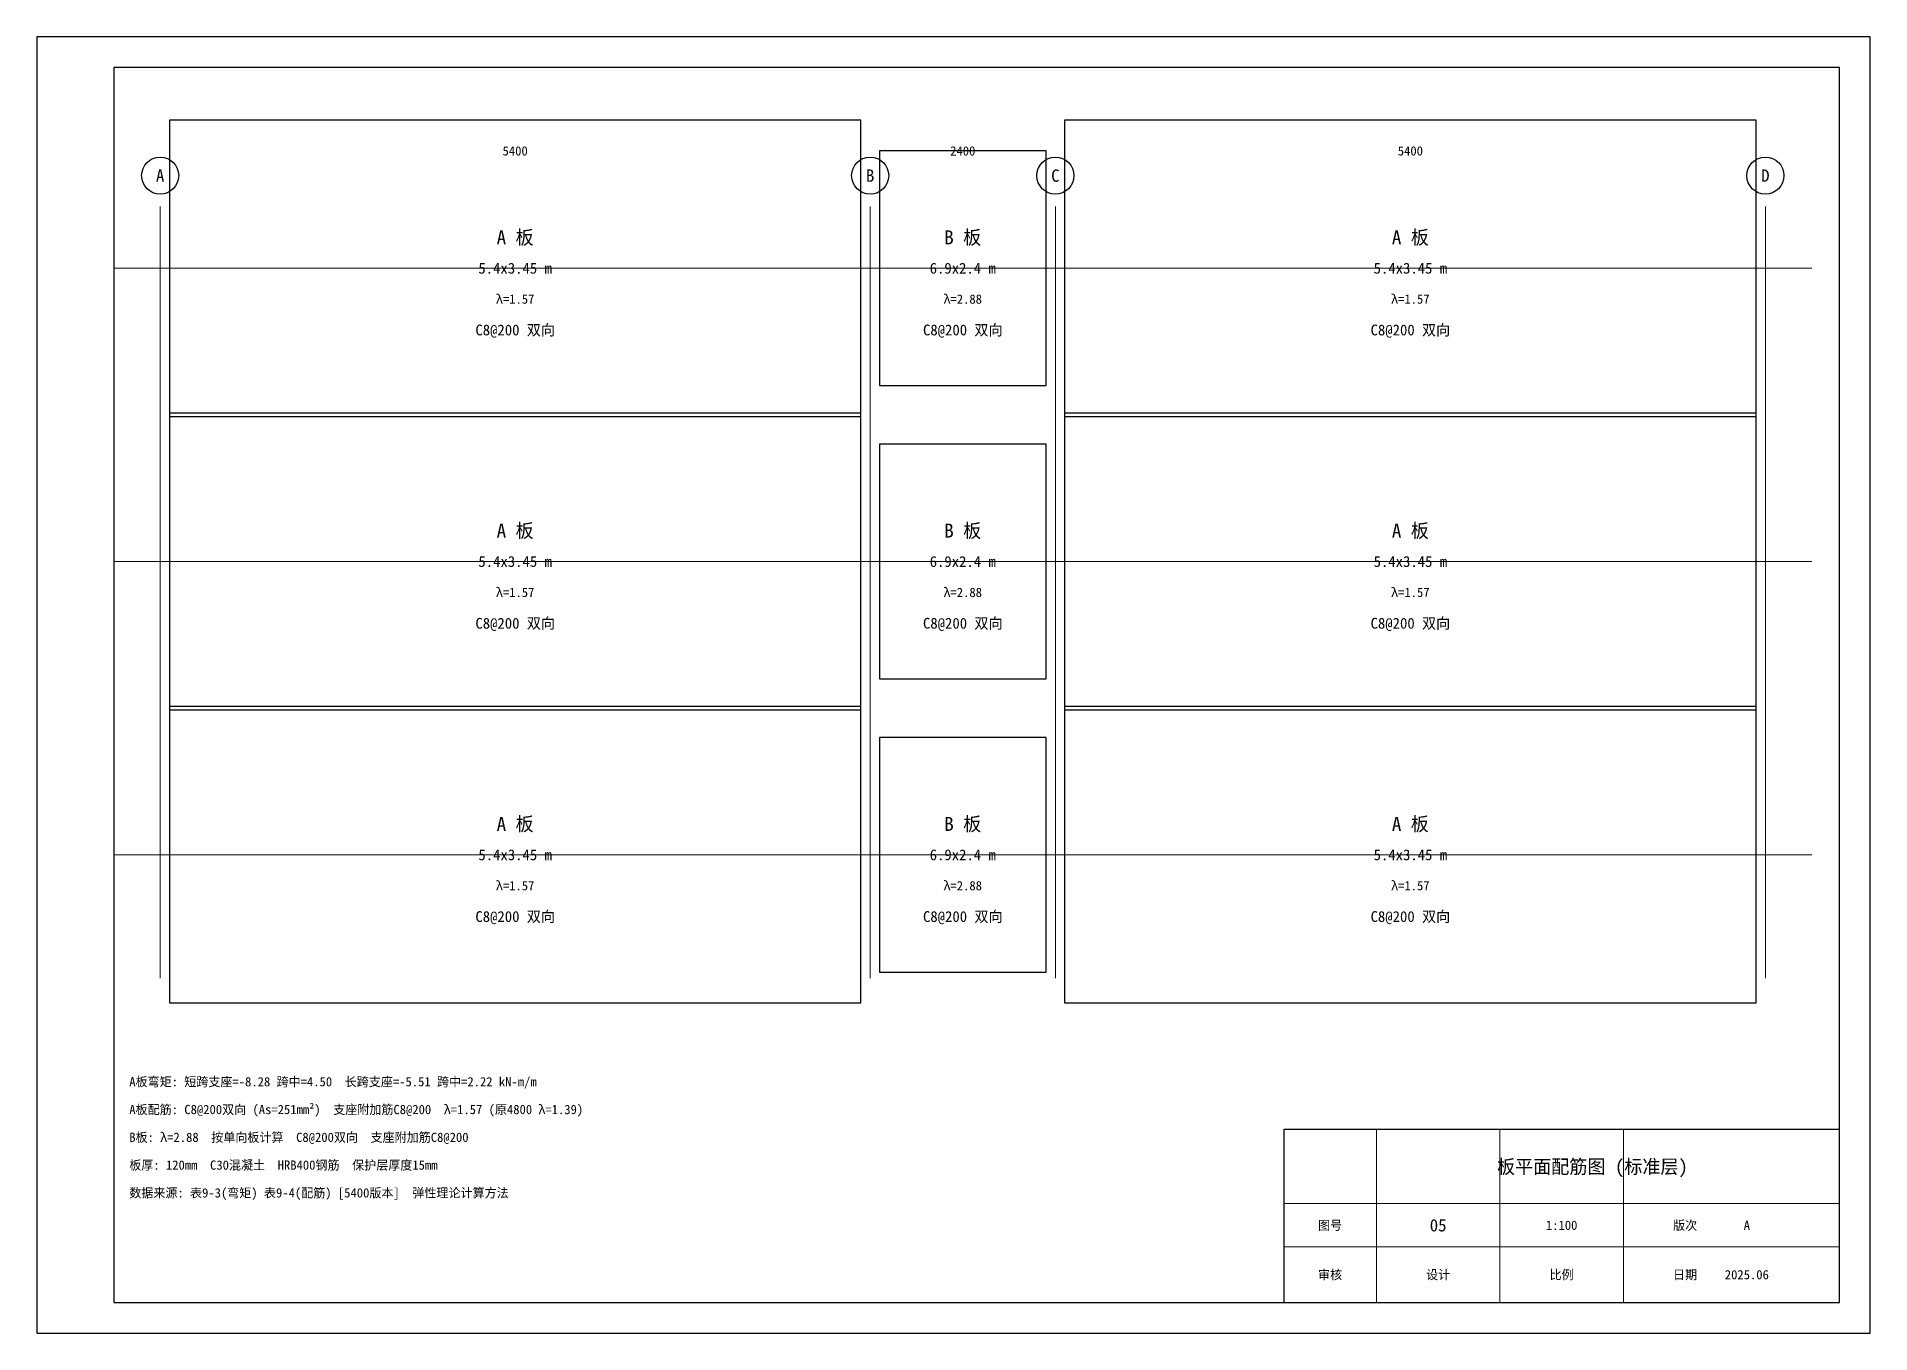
# Model space of a CAD drawing. Header units: metres. Extents: x 0 to 594, y 0 to 420.
import ezdxf
from ezdxf.enums import TextEntityAlignment as Align

# ---------------------------------------------------------------- set-up
doc = ezdxf.new("R2010")
doc.units = ezdxf.units.M
for name, color, linetype, lineweight in [('AXIS', 1, 'Continuous', 13), ('DIM', 3, 'Continuous', 13), ('REBAR', 1, 'Continuous', 25), ('SLAB', 7, 'Continuous', 25), ('TEXT', 7, 'Continuous', 18), ('THIN', 8, 'Continuous', 5), ('TITLE', 7, 'Continuous', 25)]:
    doc.layers.add(name, color=color, linetype=linetype, lineweight=lineweight)

msp = doc.modelspace()

# ---------------------------------------------------------------- linework, layer by layer
at = {"layer": 'AXIS'}
for p, q in [((40, 115), (40, 365)), ((270, 115), (270, 365)), ((330, 115), (330, 365)), ((560, 115), (560, 365)), ((25, 345), (575, 345)), ((25, 250), (575, 250)), ((25, 155), (575, 155))]:
    msp.add_line(p, q, dxfattribs=at)
at = {"layer": 'SLAB'}
for points in [[(43, 297), (267, 297), (267, 393), (43, 393), (43, 297)], [(333, 297), (557, 297), (557, 393), (333, 393), (333, 297)], [(43, 202), (267, 202), (267, 298), (43, 298), (43, 202)], [(333, 202), (557, 202), (557, 298), (333, 298), (333, 202)], [(43, 107), (267, 107), (267, 203), (43, 203), (43, 107)], [(333, 107), (557, 107), (557, 203), (333, 203), (333, 107)]]:
    msp.add_lwpolyline(points, dxfattribs=at)
at = {"layer": 'SLAB', "color": 5}
for points in [[(273, 307), (327, 307), (327, 383), (273, 383), (273, 307)], [(273, 212), (327, 212), (327, 288), (273, 288), (273, 212)], [(273, 117), (327, 117), (327, 193), (273, 193), (273, 117)]]:
    msp.add_lwpolyline(points, dxfattribs=at)
at = {"layer": 'THIN'}
for p, q in [((434, 10), (434, 66)), ((474, 10), (474, 66)), ((514, 10), (514, 66)), ((404, 42), (584, 42)), ((404, 28), (584, 28))]:
    msp.add_line(p, q, dxfattribs=at)
at = {"layer": 'TITLE'}
for points in [[(0, 0), (594, 0), (594, 420), (0, 420), (0, 0)], [(25, 10), (584, 10), (584, 410), (25, 410), (25, 10)], [(404, 10), (584, 10), (584, 66), (404, 66), (404, 10)]]:
    msp.add_lwpolyline(points, dxfattribs=at)
for centre in [(40, 375), (270, 375), (330, 375), (560, 375)]:
    msp.add_circle(centre, 6, dxfattribs=at)

# ---------------------------------------------------------------- texts
at = {"layer": 'DIM'}
for s, p in [('5400', (155, 383)), ('2400', (300, 383)), ('5400', (445, 383))]:
    msp.add_text(s, height=3, dxfattribs=at).set_placement(p, align=Align.MIDDLE_CENTER)
at = {"layer": 'REBAR', "color": 1}
for p in [(155, 325), (300, 325), (445, 325), (155, 230), (300, 230), (445, 230), (155, 135), (300, 135), (445, 135)]:
    msp.add_text('C8@200 双向', height=3.5, dxfattribs=at).set_placement(p, align=Align.MIDDLE_CENTER)
at = {"layer": 'TEXT'}
for s, height, p in [('A 板', 4.5, (155, 355)), ('B 板', 4.5, (300, 355)), ('A 板', 4.5, (445, 355)), ('5.4x3.45 m', 3.5, (155, 345)), ('6.9x2.4 m', 3.5, (300, 345)), ('5.4x3.45 m', 3.5, (445, 345)), ('A 板', 4.5, (155, 260)), ('B 板', 4.5, (300, 260)), ('A 板', 4.5, (445, 260)), ('5.4x3.45 m', 3.5, (155, 250)), ('6.9x2.4 m', 3.5, (300, 250)), ('5.4x3.45 m', 3.5, (445, 250)), ('A 板', 4.5, (155, 165)), ('B 板', 4.5, (300, 165)), ('A 板', 4.5, (445, 165)), ('5.4x3.45 m', 3.5, (155, 155)), ('6.9x2.4 m', 3.5, (300, 155)), ('5.4x3.45 m', 3.5, (445, 155))]:
    msp.add_text(s, height=height, dxfattribs=at).set_placement(p, align=Align.MIDDLE_CENTER)
at = {"layer": 'TEXT', "color": 8}
for s, p in [('λ=1.57', (155, 335)), ('λ=2.88', (300, 335)), ('λ=1.57', (445, 335)), ('λ=1.57', (155, 240)), ('λ=2.88', (300, 240)), ('λ=1.57', (445, 240)), ('λ=1.57', (155, 145)), ('λ=2.88', (300, 145)), ('λ=1.57', (445, 145))]:
    msp.add_text(s, height=3, dxfattribs=at).set_placement(p, align=Align.MIDDLE_CENTER)
at = {"layer": 'TEXT'}
for s, p in [('A板配筋: C8@200双向 (As=251mm²)  支座附加筋C8@200  λ=1.57 (原4800 λ=1.39)', (30, 71)), ('B板: λ=2.88  按单向板计算  C8@200双向  支座附加筋C8@200', (30, 62)), ('板厚: 120mm  C30混凝土  HRB400钢筋  保护层厚度15mm', (30, 53)), ('数据来源: 表9-3(弯矩) 表9-4(配筋) [5400版本]  弹性理论计算方法', (30, 44))]:
    msp.add_text(s, height=3, dxfattribs=at).set_placement(p)
at = {"layer": 'TITLE'}
for s, height, p in [('A', 4, (40, 375)), ('B', 4, (270, 375)), ('C', 4, (330, 375)), ('D', 4, (560, 375)), ('板平面配筋图 (标准层)', 4.5, (504, 54)), ('图号', 3, (419, 35)), ('05', 4, (454, 35)), ('1:100', 3, (494, 35)), ('版次', 3, (534, 35)), ('A', 3, (554, 35)), ('审核', 3, (419, 19)), ('设计', 3, (454, 19)), ('比例', 3, (494, 19)), ('日期', 3, (534, 19)), ('2025.06', 3, (554, 19))]:
    msp.add_text(s, height=height, dxfattribs=at).set_placement(p, align=Align.MIDDLE_CENTER)
msp.add_text('A板弯矩: 短跨支座=-8.28 跨中=4.50  长跨支座=-5.51 跨中=2.22 kN-m/m', height=3, dxfattribs=at).set_placement((30, 80))

doc.saveas('drawing.dxf')
